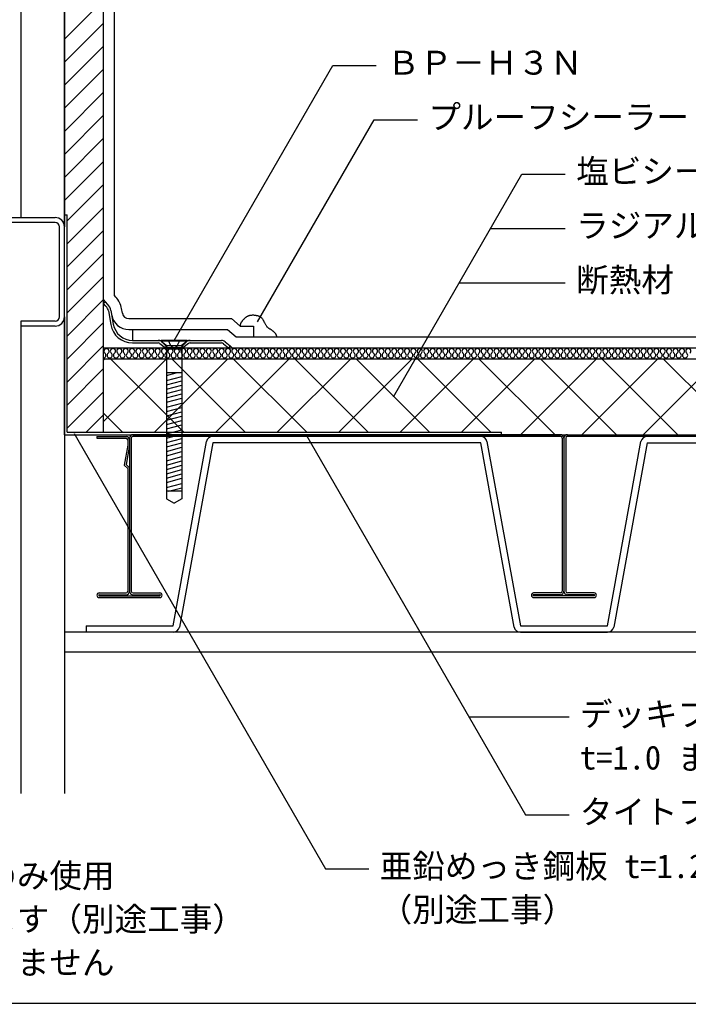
# Model space of a CAD drawing. Units: millimetres, scale not verified. Extents: x -665 to 665, y -465 to 450.
# Drawn here: x -111.1 to 196.8, y -465 to -12 of the extents above; entities that cross this region are included whole.
import ezdxf
from ezdxf.enums import TextEntityAlignment as Align

# ---------------------------------------------------------------- set-up
doc = ezdxf.new("R2010")
doc.units = ezdxf.units.MM
doc.header["$LTSCALE"] = 5
doc.linetypes.add('DASHED3', pattern=[4, 3, -1])
for name, color, linetype in [('0-1_線色１（水色）', 4, 'Continuous'), ('0-2_線色２（白）', 7, 'Continuous'), ('0-4_線色４（黄）', 2, 'Continuous'), ('0-5_金属', 7, 'Continuous'), ('0-6_鋼板・アングル', 2, 'Continuous'), ('0-7_ビス', 4, 'Continuous'), ('0-A_文字', 7, 'Continuous'), ('0-D_断熱・ハッチ', 4, 'Continuous'), ('F-0', 134, 'Continuous')]:
    doc.layers.add(name, color=color, linetype=linetype)
doc.styles.add('ＭＳ ゴシック', font='')
doc.styles.get('ＭＳ ゴシック').set_extended_font_data('MS Gothic')

msp = doc.modelspace()

# ---------------------------------------------------------------- linework, layer by layer
at = {"layer": '0-1_線色１（水色）'}
for centre, start, end in [((-72.556, -166.592), 274.34928, 52.47649), ((-71.084, -164.675), 307.52351, 232.47649), ((-69.612, -166.592), 127.52351, 52.47649), ((-68.14, -164.675), 307.52351, 232.47649), ((-66.669, -166.592), 127.52351, 52.47649), ((-65.197, -164.675), 307.52351, 232.47649), ((-63.725, -166.592), 127.52351, 52.47649), ((-62.253, -164.675), 307.52351, 232.47649), ((-60.781, -166.592), 127.52351, 52.47649), ((-59.309, -164.675), 307.52351, 232.47649), ((-57.837, -166.592), 127.52351, 52.47649), ((-56.365, -164.675), 307.52351, 232.47649), ((-54.893, -166.592), 127.52351, 52.47649), ((-53.421, -164.675), 307.52351, 232.47649), ((-51.949, -166.592), 127.52351, 52.47649), ((-50.477, -164.675), 307.52351, 232.47649), ((-49.005, -166.592), 127.52351, 52.47649), ((-47.533, -164.675), 307.52351, 232.47649), ((-46.061, -166.592), 127.52351, 52.47649), ((-44.589, -164.675), 307.52351, 232.47649), ((-43.117, -166.592), 127.52351, 52.47649), ((-41.645, -164.675), 307.52351, 232.47649), ((-40.173, -166.592), 127.52351, 52.47649), ((-38.701, -164.675), 307.52351, 232.47649), ((-37.229, -166.592), 127.52351, 52.47649), ((-35.757, -164.675), 307.52351, 232.47649), ((-34.285, -166.592), 127.52351, 52.47649), ((-32.813, -164.675), 307.52351, 232.47649), ((-31.341, -166.592), 127.52351, 52.47649), ((-29.87, -164.675), 307.52351, 232.47649), ((-28.398, -166.592), 127.52351, 52.47649), ((-26.926, -164.675), 307.52351, 232.47649), ((-25.454, -166.592), 127.52351, 52.47649), ((-23.982, -164.675), 307.52351, 232.47649), ((-22.51, -166.592), 127.52351, 52.47649), ((-21.038, -164.675), 307.52351, 232.47649), ((-19.566, -166.592), 127.52351, 52.47649), ((-18.094, -164.675), 307.52351, 232.47649), ((-16.622, -166.592), 127.52351, 52.47649), ((-15.15, -164.675), 307.52351, 232.47649), ((-13.678, -166.592), 127.52351, 52.47649), ((-12.206, -164.675), 307.52351, 232.47649), ((-10.734, -166.592), 127.52351, 52.47649), ((-9.262, -164.675), 307.52351, 232.47649), ((-7.79, -166.592), 127.52351, 52.47649), ((-6.318, -164.675), 307.52351, 232.47649), ((-4.846, -166.592), 127.52351, 52.47649), ((-3.374, -164.675), 307.52351, 232.47649), ((-1.902, -166.592), 127.52351, 52.47649), ((-0.43, -164.675), 307.52351, 232.47649), ((1.042, -166.592), 127.52351, 52.47649), ((2.514, -164.675), 307.52351, 232.47649), ((3.986, -166.592), 127.52351, 52.47649), ((5.458, -164.675), 307.52351, 232.47649), ((6.929, -166.592), 127.52351, 52.47649), ((8.401, -164.675), 307.52351, 232.47649), ((9.873, -166.592), 127.52351, 52.47649), ((11.345, -164.675), 307.52351, 232.47649), ((12.817, -166.592), 127.52351, 52.47649), ((14.289, -164.675), 307.52351, 232.47649), ((15.761, -166.592), 127.52351, 52.47649), ((17.233, -164.675), 307.52351, 232.47649), ((18.705, -166.592), 127.52351, 52.47649), ((20.177, -164.675), 307.52351, 232.47649), ((21.649, -166.592), 127.52351, 52.47649), ((23.121, -164.675), 307.52351, 232.47649), ((24.593, -166.592), 127.52351, 52.47649), ((26.065, -164.675), 307.52351, 232.47649), ((27.537, -166.592), 127.52351, 52.47649), ((29.009, -164.675), 307.52351, 232.47649), ((30.481, -166.592), 127.52351, 52.47649), ((31.953, -164.675), 307.52351, 232.47649), ((33.425, -166.592), 127.52351, 52.47649), ((34.897, -164.675), 307.52351, 232.47649), ((36.369, -166.592), 127.52351, 52.47649), ((37.841, -164.675), 307.52351, 232.47649), ((39.313, -166.592), 127.52351, 52.47649), ((40.785, -164.675), 307.52351, 232.47649), ((42.257, -166.592), 127.52351, 52.47649), ((43.728, -164.675), 307.52351, 232.47649), ((45.2, -166.592), 127.52351, 52.47649), ((46.672, -164.675), 307.52351, 232.47649), ((48.144, -166.592), 127.52351, 52.47649), ((49.616, -164.675), 307.52351, 232.47649), ((51.088, -166.592), 127.52351, 52.47649), ((52.56, -164.675), 307.52351, 232.47649), ((54.032, -166.592), 127.52351, 52.47649), ((55.504, -164.675), 307.52351, 232.47649), ((56.976, -166.592), 127.52351, 52.47649), ((58.448, -164.675), 307.52351, 232.47649), ((59.92, -166.592), 127.52351, 52.47649), ((61.392, -164.675), 307.52351, 232.47649), ((62.864, -166.592), 127.52351, 52.47649), ((64.336, -164.675), 307.52351, 232.47649), ((65.808, -166.592), 127.52351, 52.47649), ((67.28, -164.675), 307.52351, 232.47649), ((68.752, -166.592), 127.52351, 52.47649), ((70.224, -164.675), 307.52351, 232.47649), ((71.696, -166.592), 127.52351, 52.47649), ((73.168, -164.675), 307.52351, 232.47649), ((74.64, -166.592), 127.52351, 52.47649), ((76.112, -164.675), 307.52351, 232.47649), ((77.584, -166.592), 127.52351, 52.47649), ((79.056, -164.675), 307.52351, 232.47649), ((80.527, -166.592), 127.52351, 52.47649), ((81.999, -164.675), 307.52351, 232.47649), ((83.471, -166.592), 127.52351, 52.47649), ((84.943, -164.675), 307.52351, 232.47649), ((86.415, -166.592), 127.52351, 52.47649), ((87.887, -164.675), 307.52351, 232.47649), ((89.359, -166.592), 127.52351, 52.47649), ((90.831, -164.675), 307.52351, 232.47649), ((92.303, -166.592), 127.52351, 52.47649), ((93.775, -164.675), 307.52351, 232.47649), ((95.247, -166.592), 127.52351, 52.47649), ((96.719, -164.675), 307.52351, 232.47649), ((98.191, -166.592), 127.52351, 52.47649), ((99.663, -164.675), 307.52351, 232.47649), ((101.135, -166.592), 127.52351, 52.47649), ((102.607, -164.675), 307.52351, 232.47649), ((104.079, -166.592), 127.52351, 52.47649), ((105.551, -164.675), 307.52351, 232.47649), ((107.023, -166.592), 127.52351, 52.47649), ((108.495, -164.675), 307.52351, 232.47649), ((109.967, -166.592), 127.52351, 52.47649), ((111.439, -164.675), 307.52351, 232.47649), ((112.911, -166.592), 127.52351, 52.47649), ((114.383, -164.675), 307.52351, 232.47649), ((115.855, -166.592), 127.52351, 52.47649), ((117.326, -164.675), 307.52351, 232.47649), ((118.798, -166.592), 127.52351, 52.47649), ((120.27, -164.675), 307.52351, 232.47649), ((121.742, -166.592), 127.52351, 52.47649), ((123.214, -164.675), 307.52351, 232.47649), ((124.686, -166.592), 127.52351, 52.47649), ((126.158, -164.675), 307.52351, 232.47649), ((127.63, -166.592), 127.52351, 52.47649), ((129.102, -164.675), 307.52351, 232.47649), ((130.574, -166.592), 127.52351, 52.47649), ((132.046, -164.675), 307.52351, 232.47649), ((133.518, -166.592), 127.52351, 52.47649), ((134.99, -164.675), 307.52351, 232.47649), ((136.462, -166.592), 127.52351, 52.47649), ((137.934, -164.675), 307.52351, 232.47649), ((139.406, -166.592), 127.52351, 52.47649), ((140.878, -164.675), 307.52351, 232.47649), ((142.35, -166.592), 127.52351, 52.47649), ((143.822, -164.675), 307.52351, 232.47649), ((145.294, -166.592), 127.52351, 52.47649), ((146.766, -164.675), 307.52351, 232.47649), ((148.238, -166.592), 127.52351, 52.47649), ((149.71, -164.675), 307.52351, 232.47649), ((151.182, -166.592), 127.52351, 52.47649), ((152.654, -164.675), 307.52351, 232.47649), ((154.126, -166.592), 127.52351, 52.47649), ((155.597, -164.675), 307.52351, 232.47649), ((157.069, -166.592), 127.52351, 52.47649), ((158.541, -164.675), 307.52351, 232.47649), ((160.013, -166.592), 127.52351, 52.47649), ((161.485, -164.675), 307.52351, 232.47649), ((162.957, -166.592), 127.52351, 52.47649), ((164.429, -164.675), 307.52351, 232.47649), ((165.901, -166.592), 127.52351, 52.47649), ((167.373, -164.675), 307.52351, 232.47649), ((168.845, -166.592), 127.52351, 52.47649), ((170.317, -164.675), 307.52351, 232.47649), ((171.789, -166.592), 127.52351, 52.47649), ((173.261, -164.675), 307.52351, 232.47649), ((174.733, -166.592), 127.52351, 52.47649), ((176.205, -164.675), 307.52351, 232.47649), ((177.677, -166.592), 127.52351, 52.47649), ((179.149, -164.675), 307.52351, 232.47649), ((180.621, -166.592), 127.52351, 52.47649), ((182.093, -164.675), 307.52351, 232.47649), ((183.565, -166.592), 127.52351, 52.47649), ((185.037, -164.675), 307.52351, 232.47649), ((186.509, -166.592), 127.52351, 52.47649), ((187.981, -164.675), 307.52351, 232.47649), ((189.453, -166.592), 127.52351, 52.47649), ((190.925, -164.675), 307.52351, 232.47649), ((192.396, -166.592), 127.52351, 52.47649), ((193.868, -164.675), 307.52351, 232.47649), ((195.34, -166.592), 127.52351, 52.47649), ((196.812, -164.675), 307.52351, 232.47649)]:
    msp.add_arc(centre, 1.208, start, end, dxfattribs=at)
at = {"layer": '0-2_線色２（白）'}
for p, q in [((-90.465, -107.433), (-90.465, 196.867)), ((-72.465, -201.933), (-72.465, 196.867)), ((-71.577, -141.875), (-72.465, -140.898)), ((-59.085, -154.682), (-59.085, -159.682)), ((-14.165, -162.269), (-13.15, -163.133)), ((-72.465, -163.133), (239.535, -163.133)), ((-72.465, -168.133), (239.535, -168.133)), ((110.735, -203.133), (189.453, -203.133))]:
    msp.add_line(p, q, dxfattribs=at)
for points in [[(-9.468, -153.133), (-9.45, -153.003), (-9.417, -152.777), (-9.38, -152.554), (-9.334, -152.334), (-9.279, -152.117), (-9.21, -151.905), (-9.163, -151.786), (-9.122, -151.693), (-9.043, -151.538), (-8.956, -151.386), (-8.862, -151.237), (-8.762, -151.092), (-8.657, -150.949), (-8.595, -150.868), (-8.52, -150.773), (-8.39, -150.613), (-8.257, -150.455), (-8.122, -150.299), (-7.985, -150.146), (-7.846, -149.994), (-7.764, -149.907), (-7.679, -149.816), (-7.53, -149.66), (-7.378, -149.507), (-7.223, -149.356), (-7.064, -149.21), (-6.9, -149.069), (-6.803, -148.989), (-6.716, -148.92), (-6.561, -148.806), (-6.402, -148.698), (-6.239, -148.597), (-6.071, -148.505), (-5.9, -148.421), (-5.798, -148.377), (-5.684, -148.333), (-5.484, -148.266), (-5.281, -148.209), (-5.074, -148.162)], [(-5.074, -148.162), (-4.865, -148.122), (-4.654, -148.089), (-4.531, -148.072), (-4.383, -148.053), (-4.126, -148.026), (-3.87, -148.007), (-3.614, -147.998), (-3.359, -147.999), (-3.105, -148.014), (-2.958, -148.028), (-2.851, -148.042), (-2.666, -148.071), (-2.482, -148.105), (-2.299, -148.143), (-2.115, -148.183), (-1.93, -148.223), (-1.822, -148.246), (-1.7, -148.272), (-1.489, -148.315), (-1.28, -148.361), (-1.073, -148.414), (-0.87, -148.476), (-0.674, -148.552), (-0.563, -148.604), (-0.464, -148.657), (-0.298, -148.76), (-0.14, -148.876), (0.01, -149.004), (0.154, -149.142), (0.29, -149.287), (0.365, -149.374), (0.449, -149.476), (0.587, -149.658), (0.718, -149.844), (0.841, -150.034), (0.958, -150.228), (1.071, -150.424), (1.135, -150.539), (1.202, -150.662)], [(1.202, -150.662), (1.316, -150.875), (1.429, -151.089), (1.54, -151.305), (1.65, -151.52), (1.761, -151.736), (1.826, -151.862), (1.915, -152.031), (2.071, -152.32), (2.235, -152.605), (2.41, -152.882), (2.599, -153.148), (2.804, -153.401), (2.932, -153.54), (2.978, -153.587), (3.06, -153.667), (3.144, -153.744), (3.231, -153.818), (3.32, -153.889), (3.411, -153.957), (3.465, -153.995), (3.555, -154.054), (3.713, -154.15), (3.875, -154.242), (4.037, -154.33), (4.2, -154.42), (4.361, -154.512), (4.453, -154.567), (4.545, -154.627), (4.701, -154.734), (4.853, -154.847), (5.003, -154.964), (5.15, -155.085), (5.296, -155.207), (5.381, -155.278), (5.487, -155.368), (5.668, -155.523), (5.847, -155.68), (6.023, -155.841), (6.193, -156.008)], [(-60.805, -154.682), (-15.361, -154.682), (-11.309, -158.133), (-3.471, -158.133)], [(6.193, -156.008), (6.356, -156.181), (6.447, -156.285), (6.499, -156.347), (6.585, -156.457), (6.668, -156.569), (6.745, -156.685), (6.818, -156.803), (6.885, -156.924), (6.921, -156.996), (6.968, -157.098), (7.039, -157.276), (7.101, -157.459), (7.156, -157.645), (7.205, -157.833), (7.251, -158.023), (7.277, -158.133)]]:
    msp.add_lwpolyline(points, dxfattribs=at)
msp.add_arc((-60.805, -146.682), 8, 190, 270, dxfattribs=at)
at = {"layer": '0-4_線色４（黄）'}
for p, q in [((-67.465, -138.965), (-67.465, 164.648)), ((-66.753, -139.748), (-67.465, -138.965)), ((-63.76, -147.203), (-64.133, -145.088)), ((-60.805, -149.682), (-13.52, -149.682)), ((-13.52, -149.682), (-9.468, -153.133)), ((-9.468, -153.133), (-3.471, -153.133)), ((-3.471, -153.133), (-3.471, -158.133)), ((-3.471, -158.133), (239.535, -158.133))]:
    msp.add_line(p, q, dxfattribs=at)
for centre, radius, start, end in [((-74.67, -146.946), 10.7, 10, 42.27369), ((-60.805, -146.682), 3, 190, 270)]:
    msp.add_arc(centre, radius, start, end, dxfattribs=at)
at = {"layer": '0-5_金属'}
for p, q in [((-90.465, 151.167), (-90.465, -107.433)), ((-110.465, 146.867), (-110.465, -103.133)), ((-186.165, -103.133), (-94.765, -103.133)), ((-94.765, -105.433), (-186.165, -105.433)), ((-92.765, -148.833), (-92.765, -107.433)), ((-90.465, -148.833), (-90.465, -107.433)), ((-90.465, -148.833), (-90.465, -368.433)), ((-94.765, -150.833), (-110.465, -150.833)), ((-110.465, -150.833), (-110.465, -153.133)), ((-94.765, -153.133), (-110.465, -153.133)), ((-110.465, -153.133), (-110.465, -368.433)), ((137.935, -203.133), (-59.014, -203.133)), ((141.135, -203.133), (239.535, -203.133)), ((-75.465, -203.933), (-75.465, -204.733)), ((-75.465, -203.933), (-62.065, -203.933)), ((-75.465, -204.733), (-62.065, -204.733)), ((-61.265, -207.914), (-62.89, -217.132)), ((-60.465, -207.985), (-62.03, -216.86)), ((-61.265, -205.533), (-61.265, -207.914)), ((-60.465, -204.733), (-60.465, -207.985)), ((-60.465, -207.985), (-60.465, -218.425)), ((-59.665, -204.733), (-59.665, -275.233)), ((137.935, -203.933), (-58.865, -203.933)), ((-40.465, -291.133), (-25.061, -206.268)), ((-22.139, -206.933), (-37.531, -291.762)), ((101.21, -206.933), (-22.139, -206.933)), ((116.602, -291.762), (101.21, -206.933)), ((138.735, -204.733), (138.735, -275.233)), ((139.535, -204.733), (139.535, -275.233)), ((140.335, -204.733), (140.335, -275.233)), ((239.535, -203.933), (140.995, -203.933)), ((177.861, -206.933), (162.469, -291.762)), ((177.861, -206.933), (239.535, -206.933)), ((-62.03, -216.86), (-60.465, -218.425)), ((-60.465, -218.425), (-60.465, -275.233)), ((-74.415, -276.034), (-62.065, -276.034)), ((-58.865, -276.034), (-46.515, -276.034)), ((137.935, -276.034), (125.585, -276.034)), ((153.485, -276.034), (141.135, -276.034)), ((-74.415, -276.833), (-62.065, -276.833)), ((-74.415, -277.334), (-46.515, -277.334)), ((-74.415, -278.133), (-46.515, -278.133)), ((-58.865, -276.833), (-46.515, -276.833)), ((137.935, -276.833), (125.585, -276.833)), ((153.485, -277.334), (125.585, -277.334)), ((125.585, -278.133), (153.485, -278.133)), ((153.485, -276.833), (141.135, -276.833)), ((239.535, -294.133), (-90.465, -294.133)), ((-80.465, -291.133), (-40.465, -291.133)), ((-80.465, -291.133), (-80.465, -294.133)), ((119.535, -294.133), (159.535, -294.133)), ((-90.465, -303.133), (239.535, -303.133))]:
    msp.add_line(p, q, dxfattribs=at)
for points in [[(104.106, -206.313), (119.535, -291.134), (159.535, -291.134), (174.954, -206.309)], [(-62.89, -217.132), (-61.265, -218.757), (-61.265, -275.233)]]:
    msp.add_lwpolyline(points, dxfattribs=at)
for centre, radius, start, end in [((-94.765, -107.433), 4.3, 0, 90), ((-94.765, -107.433), 2, 0, 90), ((-94.765, -148.833), 4.3, 270, 0), ((-94.765, -148.833), 2, 270, 0), ((-58.865, -204.733), 1.6, 90, 180), ((137.935, -204.733), 1.6, 0, 90), ((141.135, -204.733), 1.6, 90, 180), ((-62.065, -205.533), 1.6, 0, 90), ((-62.065, -205.533), 0.8, 0, 90), ((-58.865, -204.733), 0.8, 90, 180), ((-22.128, -206.897), 3, 90, 167.90458), ((101.172, -206.942), 3, 12.09541, 90), ((137.935, -204.733), 0.8, 0, 90), ((141.135, -204.733), 0.8, 90, 180), ((177.887, -206.937), 3, 90, 167.90458), ((-74.415, -277.083), 1.05, 90, 270), ((-62.065, -275.233), 0.8, 270, 0), ((-62.065, -275.233), 1.6, 270, 0), ((-58.865, -275.233), 1.6, 180, 270), ((-58.865, -275.233), 0.8, 180, 270), ((-46.515, -277.083), 1.05, 270, 90), ((125.585, -277.083), 1.05, 90, 270), ((137.935, -275.233), 0.8, 270, 0), ((137.935, -275.233), 1.6, 270, 0), ((141.135, -275.233), 1.6, 180, 270), ((141.135, -275.233), 0.8, 180, 270), ((153.485, -277.083), 1.05, 270, 90), ((-74.415, -277.083), 0.25, 90, 270), ((-46.515, -277.083), 0.25, 270, 90), ((125.585, -277.083), 0.25, 90, 270), ((153.485, -277.083), 0.25, 270, 90), ((-40.465, -291.133), 3, 270, 347.90458), ((119.535, -291.133), 3, 192.09541, 270), ((159.535, -291.133), 3, 270, 347.90458)]:
    msp.add_arc(centre, radius, start, end, dxfattribs=at)
at = {"layer": '0-6_鋼板・アングル'}
for p, q in [((-89.265, -201.933), (-89.265, -101.933)), ((-71.577, -141.875), (-72.465, -142.682)), ((-71.341, -143.919), (-72.465, -142.682)), ((-70.453, -143.112), (-71.577, -141.875)), ((-70.239, -146.165), (-69.13, -152.454)), ((-69.057, -145.956), (-67.948, -152.245)), ((-59.085, -159.682), (-47.26, -159.682)), ((-59.085, -160.882), (-47.26, -160.882)), ((-46.528, -161.131), (-43.925, -163.133)), ((-45.796, -160.18), (-43.193, -162.182)), ((-43.193, -162.182), (-43.925, -163.133)), ((-34.091, -160.18), (-36.693, -162.182)), ((-36.693, -162.182), (-35.962, -163.133)), ((-33.359, -161.131), (-35.962, -163.133)), ((-32.627, -159.682), (-18.196, -159.682)), ((-32.627, -160.882), (-18.196, -160.882)), ((-17.223, -161.24), (-14.943, -163.182)), ((-90.465, -203.133), (110.735, -203.133)), ((-89.265, -201.933), (110.735, -201.933)), ((110.735, -203.133), (110.735, -201.933))]:
    msp.add_line(p, q, dxfattribs=at)
at = {"layer": '0-6_鋼板・アングル', "color": 4}
for p, q in [((-47.26, -159.682), (-32.627, -159.682)), ((-36.693, -162.182), (-43.193, -162.182)), ((-35.962, -163.133), (-43.925, -163.133))]:
    msp.add_line(p, q, dxfattribs=at)
at = {"layer": '0-6_鋼板・アングル'}
for points in [[(-90.465, -203.133), (-90.465, -101.933), (-89.265, -101.933)], [(-16.445, -160.327), (-14.165, -162.269), (-14.943, -163.182)]]:
    msp.add_lwpolyline(points, dxfattribs=at)
for centre, radius, start, end in [((-74.67, -146.946), 4.5, 10, 42.27369), ((-74.67, -146.946), 5.7, 10, 42.27369), ((-59.085, -150.682), 10.2, 190, 270), ((-59.085, -150.682), 9, 190, 270), ((-47.26, -162.082), 2.4, 52.43141, 90), ((-47.26, -162.082), 1.2, 52.43141, 90), ((-32.627, -162.082), 2.4, 90, 127.56859), ((-32.627, -162.082), 1.2, 90, 127.56859), ((-18.196, -162.382), 2.7, 49.57392, 90), ((-18.196, -162.382), 1.5, 49.57392, 90)]:
    msp.add_arc(centre, radius, start, end, dxfattribs=at)
at = {"layer": '0-7_ビス', "color": 7}
for p, q in [((-45.943, -160.067), (-45.943, -159.682)), ((-33.943, -159.682), (-45.943, -159.682)), ((-33.943, -160.067), (-45.943, -160.067)), ((-44.029, -161.981), (-45.943, -160.067)), ((-35.858, -161.981), (-33.943, -160.067)), ((-33.943, -160.067), (-33.943, -159.682)), ((-43.443, -163.395), (-43.443, -232.662)), ((-36.443, -163.682), (-43.443, -163.682)), ((-36.443, -163.395), (-36.443, -232.662)), ((-36.443, -174.682), (-43.443, -174.682)), ((-36.443, -229.182), (-43.443, -229.182)), ((-43.443, -232.662), (-39.943, -234.682)), ((-36.443, -232.662), (-39.943, -234.682))]:
    msp.add_line(p, q, dxfattribs=at)
at = {"layer": '0-7_ビス', "color": 7, "linetype": 'DASHED3'}
for p, q in [((-41.411, -162.232), (-42.494, -159.682)), ((-38.476, -162.232), (-37.393, -159.682))]:
    msp.add_line(p, q, dxfattribs=at)
at = {"layer": '0-7_ビス'}
for p, q in [((-43.443, -175.882), (-38.966, -174.682)), ((-43.443, -178.188), (-36.443, -176.313)), ((-43.443, -180.188), (-36.443, -178.313)), ((-43.443, -182.188), (-36.443, -180.313)), ((-43.443, -184.188), (-36.443, -182.313)), ((-43.443, -186.188), (-36.443, -184.313)), ((-43.443, -188.188), (-36.443, -186.313)), ((-43.443, -190.495), (-36.443, -188.619)), ((-43.443, -192.495), (-36.443, -190.619)), ((-43.443, -194.495), (-36.443, -192.619)), ((-43.443, -196.495), (-36.443, -194.619)), ((-43.443, -198.495), (-36.443, -196.619)), ((-43.443, -200.495), (-36.443, -198.619)), ((-43.443, -202.801), (-36.443, -200.925)), ((-43.443, -204.801), (-36.443, -202.925)), ((-43.443, -206.801), (-36.443, -204.925)), ((-43.443, -208.801), (-36.443, -206.925)), ((-43.443, -210.801), (-36.443, -208.925)), ((-43.443, -212.801), (-36.443, -210.925)), ((-43.443, -215.107), (-36.443, -213.231)), ((-43.443, -217.107), (-36.443, -215.231)), ((-43.443, -219.107), (-36.443, -217.231)), ((-43.443, -221.107), (-36.443, -219.231)), ((-43.443, -223.107), (-36.443, -221.231)), ((-43.443, -225.107), (-36.443, -223.231)), ((-43.443, -227.413), (-36.443, -225.537)), ((-42.582, -229.182), (-36.443, -227.537))]:
    msp.add_line(p, q, dxfattribs=at)
at = {"layer": '0-7_ビス', "color": 7}
for centre, start, end in [((-45.443, -163.395), 0, 45), ((-34.443, -163.395), 135, 180)]:
    msp.add_arc(centre, 2, start, end, dxfattribs=at)
at = {"layer": '0-7_ビス', "color": 7, "linetype": 'DASHED3'}
msp.add_arc((-39.943, -161.121), 1.84, 217.11751, 322.88248, dxfattribs=at)
at = {"layer": '0-A_文字'}
for p, q in [((-39.943, -159.682), (33.12, -33.133)), ((33.12, -33.133), (53.12, -33.133)), ((-1.578, -151.165), (52.133, -58.133)), ((52.133, -58.133), (72.133, -58.133)), ((60.99, -185.633), (120.169, -83.133)), ((120.169, -83.133), (140.169, -83.133)), ((105.735, -108.133), (140.169, -108.133)), ((91.301, -133.133), (140.169, -133.133)), ((-86.035, -202.657), (29.71, -403.133)), ((95.902, -333.133), (141.882, -333.133)), ((29.71, -403.133), (49.71, -403.133))]:
    msp.add_line(p, q, dxfattribs=at)
msp.add_lwpolyline([(21.077, -203.533), (121.882, -378.133), (141.882, -378.133)], dxfattribs=at)
at = {"layer": '0-D_断熱・ハッチ'}
for p, q in [((-90.465, -21.011), (-72.465, -3.011)), ((-90.465, -31.618), (-72.465, -13.618)), ((-90.465, -42.224), (-72.465, -24.224)), ((-90.465, -52.831), (-72.465, -34.831)), ((-90.465, -63.437), (-72.465, -45.437)), ((-90.465, -74.044), (-72.465, -56.044)), ((-90.465, -84.651), (-72.465, -66.651)), ((-90.465, -95.257), (-72.465, -77.257)), ((-89.265, -104.664), (-72.465, -87.864)), ((-89.265, -115.27), (-72.465, -98.47)), ((-89.265, -125.877), (-72.465, -109.077)), ((-89.265, -136.484), (-72.465, -119.684)), ((-89.265, -147.09), (-72.465, -130.29)), ((-89.265, -157.697), (-72.465, -140.897)), ((-89.265, -168.303), (-72.465, -151.503)), ((-89.265, -178.91), (-72.465, -162.11)), ((-72.465, -197.086), (-43.513, -168.133)), ((-72.465, -168.801), (-71.797, -168.133)), ((-69.28, -168.133), (-35.48, -201.933)), ((-49.028, -201.933), (-15.228, -168.133)), ((-40.995, -168.133), (-7.195, -201.933)), ((-20.744, -201.933), (13.056, -168.133)), ((-12.711, -168.133), (21.089, -201.933)), ((7.54, -201.933), (41.34, -168.133)), ((15.573, -168.133), (49.373, -201.933)), ((35.825, -201.933), (69.625, -168.133)), ((43.857, -168.133), (77.657, -201.933)), ((64.109, -201.933), (97.909, -168.133)), ((72.142, -168.133), (105.942, -201.933)), ((92.393, -201.933), (126.193, -168.133)), ((100.426, -168.133), (135.426, -203.133)), ((119.477, -203.133), (154.477, -168.133)), ((128.71, -168.133), (163.71, -203.133)), ((147.762, -203.133), (182.762, -168.133)), ((156.995, -168.133), (191.995, -203.133)), ((176.046, -203.133), (211.046, -168.133)), ((185.279, -168.133), (220.279, -203.133)), ((-89.265, -189.517), (-72.465, -172.717)), ((-89.265, -200.123), (-72.465, -183.323)), ((-80.468, -201.933), (-72.465, -193.93)), ((-72.465, -193.233), (-63.764, -201.933))]:
    msp.add_line(p, q, dxfattribs=at)
at = {"layer": 'F-0'}
msp.add_line((-665, -465), (665, -465), dxfattribs=at)

# ---------------------------------------------------------------- texts
at = {"layer": '0-A_文字', "style": 'ＭＳ ゴシック'}
for s, p in [('ＢＰ－Ｈ３Ｎ', (58.12, -40.633)), ('プルーフシーラー', (77.133, -65.633)), ('塩ビシート機械的固定工法', (145.169, -90.633)), ('ラジアルシートＬ６００', (145.169, -115.633)), ('断熱材', (145.169, -140.633)), ('デッキプレート フラットタイプ H=75', (146.882, -340.633)), ('t=1.0 または t=1.2（別途工事）', (146.882, -360.633)), ('タイトフレーム（別途工事）', (146.882, -385.633)), ('亜鉛めっき鋼板 t=1.2以上', (54.71, -410.633)), ('※ ラジアルシートＬ６００は、断熱材の種類がポリスチレンフォームの場合のみ使用', (-645, -415)), ('（別途工事）', (54.71, -430.633)), ('※ デッキ端部などの開口部には、必要に応じ遮炎性を満たす処理をお願いします（別途工事）', (-645, -435)), ('※ 本図面は防水納まりの参考図であり、下地等の構造を保証するものではありません', (-645, -455))]:
    msp.add_text(s, height=11, dxfattribs=at).set_placement(p, align=Align.BOTTOM_LEFT)

doc.saveas('drawing.dxf')
